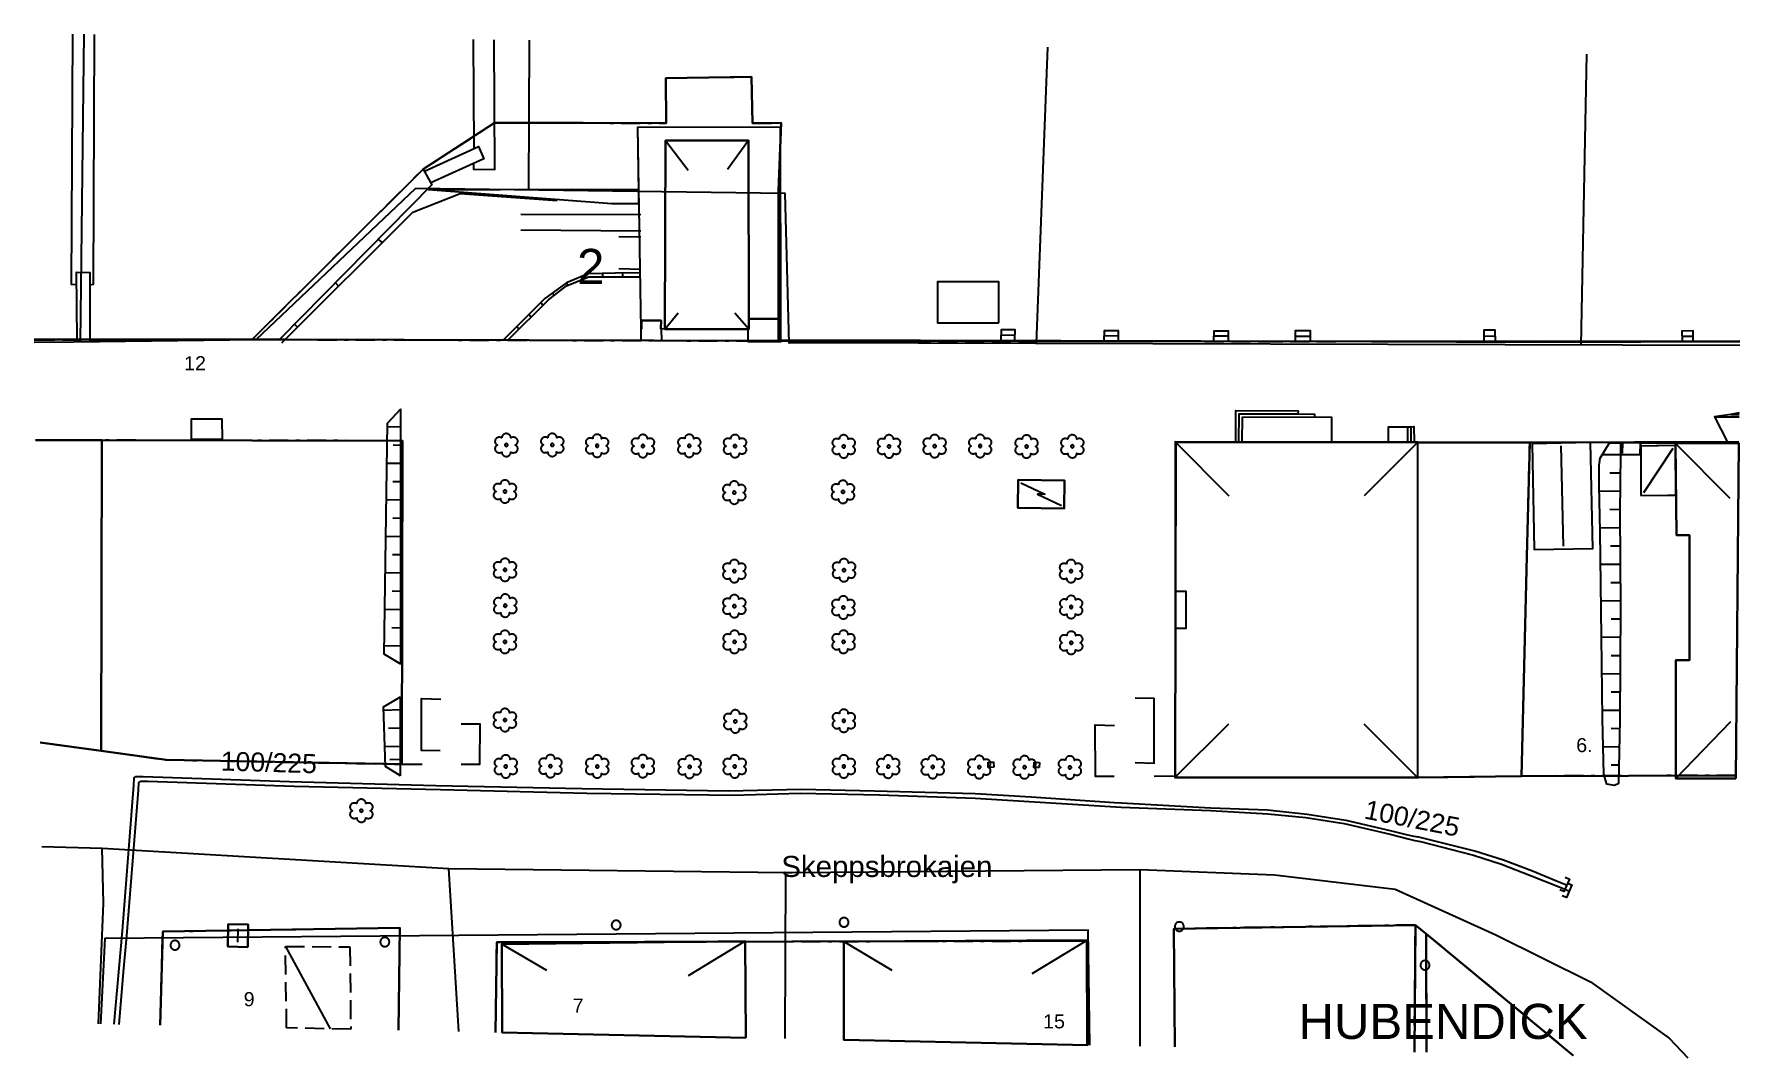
# Model space of a CAD drawing. Header units: metres. Extents: x 186580 to 186767, y 6227304 to 6227416.
import ezdxf
from ezdxf.enums import TextEntityAlignment as Align

# ---------------------------------------------------------------- set-up
doc = ezdxf.new("R2010")
doc.units = ezdxf.units.M
doc.header["$MEASUREMENT"] = 0
doc.linetypes.add('DASH2', pattern=[2.916848, 2.083463, -0.833385])
doc.linetypes.add('DASH4', pattern=[4.166926, 2.083463, -0.833385, 0.416693, -0.833385])
for name, color, linetype in [('Baskarta_grafikBostadshus_uthu', 254, 'CONTINUOUS'), ('Baskarta_grafikBrygga_kaj_perr', 161, 'CONTINUOUS'), ('Baskarta_grafikIndustri_Offent', 161, 'CONTINUOUS'), ('Baskarta_grafikSlantBaskartang', 161, 'CONTINUOUS'), ('Baskarta_grafikStaket_grindBas', 161, 'CONTINUOUS'), ('Baskarta_grafikStenmur_stodmur', 161, 'CONTINUOUS'), ('Baskarta_grafikTrappaBaskartan', 161, 'CONTINUOUS'), ('Baskarta_grafikUthus_garage_ti', 161, 'CONTINUOUS'), ('Baskarta_smaskaliggrafikBostad', 161, 'CONTINUOUS'), ('Baskarta_smaskaliggrafikUthus_', 161, 'DASH2'), ('Baskartan_symbolerBelysningsst', 7, 'CONTINUOUS'), ('Baskartan_symbolerEnstakatradB', 7, 'CONTINUOUS'), ('Baskartan_texterAdressnummerBa', 7, 'CONTINUOUS'), ('Baskartan_texterGatunamnigataB', 7, 'CONTINUOUS'), ('Fastighets_ochadministrativind', 36, 'DASH4'), ('Fastighets_ochsamfallighetsyto', 254, 'CONTINUOUS'), ('FysiskslutandeFVFysiskslutande', 7, 'CONTINUOUS'), ('RorFVFordelningsledning_framLi', 1, 'CONTINUOUS'), ('RorFVFordelningsledning_framTe', 251, 'CONTINUOUS'), ('RorFVFordelningsledning_returL', 5, 'CONTINUOUS'), ('Topografi_geometrier_mindreska', 36, 'CONTINUOUS'), ('Topografi_geometrierBebyggelse', 42, 'CONTINUOUS'), ('Topografi_geometrierBilvag_gat', 250, 'CONTINUOUS'), ('Topografi_geometrierBryggaGraf', 7, 'CONTINUOUS'), ('Topografi_geometrierGenomfarts', 254, 'CONTINUOUS'), ('Topografi_geometrierHusbyggnad', 250, 'CONTINUOUS'), ('Topografi_geometrierOvrigbyggn', 250, 'CONTINUOUS')]:
    doc.layers.add(name, color=color, linetype=linetype)
doc.styles.get("Standard").update_dxf_attribs({"font": 'arial.ttf'})

# ---------------------------------------------------------------- blocks, each defined once
blk = doc.blocks.new('BAS104DEC84_-16777216_f')
at = {"layer": 'Baskartan_symbolerEnstakatradB', "color": 7}
for points in [[(-0.196, 0.31), (-0.213, 0.317), (-0.23, 0.325), (-0.252, 0.333), (-0.27, 0.337), (-0.291, 0.337), (-0.313, 0.337), (-0.335, 0.337), (-0.352, 0.333), (-0.374, 0.329), (-0.391, 0.321), (-0.409, 0.31), (-0.426, 0.302), (-0.443, 0.29), (-0.457, 0.274), (-0.47, 0.258), (-0.478, 0.242), (-0.487, 0.226), (-0.491, 0.21), (-0.496, 0.19), (-0.5, 0.171), (-0.5, 0.155), (-0.5, 0.135), (-0.496, 0.115), (-0.487, 0.099), (-0.478, 0.079), (-0.47, 0.063), (-0.457, 0.048), (-0.443, 0.036), (-0.43, 0.024), (-0.413, 0.012), (-0.396, 0), (-0.391, 0), (-0.409, -0.008), (-0.426, -0.02), (-0.443, -0.032), (-0.457, -0.048), (-0.47, -0.06), (-0.478, -0.079), (-0.487, -0.095), (-0.491, -0.111), (-0.496, -0.131), (-0.5, -0.151), (-0.5, -0.167), (-0.5, -0.187), (-0.496, -0.206), (-0.487, -0.222), (-0.478, -0.238), (-0.47, -0.258), (-0.457, -0.27), (-0.443, -0.286), (-0.43, -0.298), (-0.413, -0.31), (-0.396, -0.317), (-0.378, -0.325), (-0.357, -0.333), (-0.335, -0.337), (-0.317, -0.337), (-0.296, -0.337), (-0.274, -0.337), (-0.257, -0.333), (-0.235, -0.329), (-0.217, -0.321), (-0.2, -0.313), (-0.196, -0.31), (-0.196, -0.329), (-0.196, -0.345), (-0.191, -0.365), (-0.187, -0.381), (-0.178, -0.401), (-0.165, -0.417), (-0.157, -0.433), (-0.143, -0.444), (-0.126, -0.456), (-0.113, -0.468), (-0.096, -0.48), (-0.074, -0.488), (-0.057, -0.492), (-0.035, -0.496), (-0.017, -0.5), (0.004, -0.5), (0.026, -0.5), (0.043, -0.496), (0.065, -0.488), (0.083, -0.484), (0.1, -0.472), (0.117, -0.464), (0.13, -0.452), (0.148, -0.437), (0.157, -0.421), (0.17, -0.405), (0.178, -0.389), (0.183, -0.373), (0.187, -0.353), (0.191, -0.337), (0.191, -0.317), (0.191, -0.306), (0.209, -0.317), (0.226, -0.325), (0.248, -0.329), (0.265, -0.333)], [(0.265, -0.333), (0.287, -0.337), (0.309, -0.337), (0.326, -0.337), (0.348, -0.333), (0.365, -0.329), (0.387, -0.321), (0.404, -0.313), (0.422, -0.306), (0.439, -0.294), (0.452, -0.278), (0.465, -0.262), (0.474, -0.25), (0.483, -0.23), (0.491, -0.214), (0.496, -0.194), (0.5, -0.179), (0.5, -0.159), (0.5, -0.139), (0.496, -0.123), (0.491, -0.103), (0.483, -0.087), (0.474, -0.071), (0.461, -0.056), (0.448, -0.04), (0.435, -0.028), (0.417, -0.016), (0.4, -0.004), (0.391, 0), (0.409, 0.008), (0.426, 0.02), (0.443, 0.032), (0.457, 0.048), (0.47, 0.06), (0.478, 0.079), (0.487, 0.095), (0.491, 0.111), (0.496, 0.131), (0.5, 0.151), (0.5, 0.167), (0.5, 0.187), (0.496, 0.206), (0.487, 0.222), (0.478, 0.238), (0.47, 0.258), (0.457, 0.27), (0.443, 0.286), (0.43, 0.298), (0.413, 0.31), (0.396, 0.317), (0.378, 0.325), (0.357, 0.333), (0.335, 0.337), (0.317, 0.337), (0.296, 0.337), (0.274, 0.337), (0.257, 0.333), (0.235, 0.329), (0.217, 0.321), (0.2, 0.313), (0.196, 0.31), (0.196, 0.329), (0.196, 0.345), (0.191, 0.365), (0.183, 0.385), (0.174, 0.401), (0.165, 0.417), (0.152, 0.433), (0.139, 0.444), (0.126, 0.46), (0.109, 0.468), (0.091, 0.48), (0.074, 0.488), (0.052, 0.492), (0.035, 0.496), (0.013, 0.5), (-0.009, 0.5), (-0.03, 0.5), (-0.048, 0.496), (-0.07, 0.488), (-0.087, 0.48), (-0.104, 0.472), (-0.122, 0.46), (-0.135, 0.448), (-0.152, 0.437), (-0.165, 0.421), (-0.174, 0.405), (-0.183, 0.389), (-0.187, 0.369), (-0.191, 0.353), (-0.196, 0.333), (-0.196, 0.313), (-0.196, 0.31)], [(0.065, 0), (0.065, 0.008), (0.065, 0.012), (0.061, 0.02), (0.061, 0.024), (0.057, 0.032), (0.052, 0.036), (0.048, 0.04), (0.043, 0.044), (0.039, 0.048), (0.03, 0.052), (0.026, 0.056), (0.022, 0.056), (0.013, 0.06), (0.009, 0.06), (0, 0.06), (-0.009, 0.06), (-0.013, 0.06), (-0.022, 0.056), (-0.026, 0.056), (-0.035, 0.052), (-0.039, 0.048), (-0.043, 0.044), (-0.048, 0.04), (-0.052, 0.036), (-0.057, 0.028), (-0.061, 0.024), (-0.061, 0.02), (-0.065, 0.012), (-0.065, 0.008), (-0.065, 0), (-0.065, -0.008), (-0.065, -0.012), (-0.061, -0.02), (-0.061, -0.024), (-0.057, -0.032), (-0.052, -0.036), (-0.048, -0.04), (-0.043, -0.044), (-0.039, -0.048), (-0.03, -0.052), (-0.026, -0.056), (-0.022, -0.056), (-0.013, -0.06), (-0.009, -0.06), (0, -0.06), (0.009, -0.06), (0.013, -0.06), (0.022, -0.056), (0.026, -0.056), (0.035, -0.052), (0.039, -0.048), (0.043, -0.044), (0.048, -0.04), (0.052, -0.036), (0.057, -0.028), (0.061, -0.024), (0.061, -0.02), (0.065, -0.012), (0.065, -0.008), (0.065, 0)]]:
    blk.add_lwpolyline(points, dxfattribs=at)
blk = doc.blocks.new('BAS104DEC101_-16777216_f')
at = {"layer": 'Baskartan_symbolerBelysningsst', "color": 7}
blk.add_lwpolyline([(0.5, 0), (0.5, 0.05), (0.49, 0.1), (0.48, 0.15), (0.46, 0.2), (0.43, 0.25), (0.41, 0.3), (0.37, 0.33), (0.33, 0.37), (0.3, 0.41), (0.25, 0.43), (0.2, 0.46), (0.15, 0.48), (0.1, 0.49), (0.05, 0.5), (0, 0.5), (-0.05, 0.5), (-0.1, 0.49), (-0.15, 0.48), (-0.2, 0.46), (-0.25, 0.43), (-0.3, 0.41), (-0.33, 0.37), (-0.37, 0.33), (-0.41, 0.3), (-0.43, 0.25), (-0.46, 0.2), (-0.48, 0.15), (-0.49, 0.1), (-0.5, 0.05), (-0.5, 0), (-0.5, -0.05), (-0.49, -0.1), (-0.48, -0.15), (-0.46, -0.2), (-0.43, -0.25), (-0.41, -0.3), (-0.37, -0.33), (-0.33, -0.37), (-0.3, -0.41), (-0.25, -0.43), (-0.2, -0.46), (-0.15, -0.48), (-0.1, -0.49), (-0.05, -0.5), (0, -0.5), (0.05, -0.5), (0.1, -0.49), (0.15, -0.48), (0.2, -0.46), (0.25, -0.43), (0.3, -0.41), (0.33, -0.37), (0.37, -0.33), (0.41, -0.3), (0.43, -0.25), (0.46, -0.2), (0.48, -0.15), (0.49, -0.1), (0.5, -0.05), (0.5, 0)], dxfattribs=at)
blk = doc.blocks.new('FV110PROPP_-16777216_f')
at = {"layer": 'FysiskslutandeFVFysiskslutande', "color": 7}
blk.add_lwpolyline([(-0.5, -1), (-0.5, 0), (0.5, 0), (0.5, -1)], dxfattribs=at)

msp = doc.modelspace()

# ---------------------------------------------------------------- linework, layer by layer
at = {"layer": 'Baskarta_grafikBostadshus_uthu', "color": 254, "linetype": 'Continuous'}
for points in [[(186648.99, 6227404.52, 2.9), (186651.48, 6227401.29, 2.9)], [(186658.09, 6227404.53, 2.9), (186655.78, 6227401.35, 2.9)], [(186617.54, 6227393.7, -999), (186617.98, 6227393.36, -999)], [(186612.86, 6227388.94, -999), (186613.2, 6227388.58, -999)], [(186638.17, 6227388.93, -999), (186638.27, 6227388.66, -999)], [(186639.94, 6227389.65, -999), (186640.04, 6227389.38, -999)], [(186642.09, 6227390, -999), (186642.1, 6227389.53, -999)], [(186644.3, 6227390.07, -999), (186644.28, 6227389.6, -999)], [(186635.34, 6227386.8, -999), (186635.57, 6227386.55, -999)], [(186636.62, 6227387.8, -999), (186636.8, 6227387.61, -999)], [(186634.05, 6227385.47, -999), (186634.27, 6227385.2, -999)], [(186648.91, 6227383.88, 2.9), (186650.36, 6227385.65, 2.9)], [(186658.12, 6227383.87, 2.9), (186656.59, 6227385.62, 2.9)], [(186608.4, 6227384.41, -999), (186608.7, 6227384.08, -999)], [(186632.75, 6227384.14, -999), (186632.95, 6227383.92, -999)], [(186704.76, 6227371.52, 2.34), (186710.65, 6227365.63, 2.34)], [(186731.34, 6227371.51, 2.34), (186725.45, 6227365.62, 2.34)], [(186747.27, 6227360.09, 2.9), (186747.04, 6227371.08, 2.9)], [(186759.24, 6227370.81, 5.57), (186756.04, 6227365.96, 3.23)], [(186759.52, 6227371.35, 9.36), (186765.49, 6227365.37, 9.36)], [(186687.88, 6227367.05, 2.1), (186690.5, 6227365.79, 2.1), (186689.7, 6227365.8, 2.1), (186692.32, 6227364.54, 2.1)], [(186704.73, 6227334.75, 2.34), (186710.63, 6227340.64, 2.34)], [(186731.35, 6227334.72, 2.34), (186725.46, 6227340.62, 2.34)], [(186759.58, 6227334.67, 9.36), (186765.61, 6227340.89, 9.36)], [(186602.18, 6227316.72, 2.69), (186602.22, 6227318.2, 2.69)], [(186607.4, 6227316.25, -999), (186612.27, 6227307.24, -999)], [(186636, 6227313.62, -999), (186631.08, 6227316.5, -999)], [(186657.71, 6227316.83, -999), (186651.46, 6227313.06, -999)], [(186668.51, 6227316.81, -999), (186673.78, 6227313.66, -999)], [(186689.14, 6227313.3, -999), (186695.15, 6227316.95, -999)]]:
    msp.add_polyline3d(points, dxfattribs=at)
at = {"layer": 'Baskarta_grafikBrygga_kaj_perr', "color": 161, "linetype": 'Continuous'}
for points in [[(186584.55, 6227388.74, -999), (186583.98, 6227388.76, -999), (186584.12, 6227416.19, -999)], [(186585.99, 6227388.74, -999), (186586.38, 6227388.78, -999), (186586.49, 6227416.15, -999)], [(186627.99, 6227402.03, -999), (186627.98, 6227401.39, -999), (186630.3, 6227401.37, -999), (186630.24, 6227415.57, -999)], [(186628.05, 6227403.68, -999), (186627.99, 6227415.6, -999)], [(186648.91, 6227383.88, 2.27), (186648.52, 6227383.89, 2.18), (186648.48, 6227383.89, 2.18), (186648.5, 6227384.83, 2.92), (186646.35, 6227384.83, 2.93), (186646.36, 6227383.89, 2.19), (186646.31, 6227383.88, 2.19), (186645.97, 6227405.98, 2.93), (186661.55, 6227406.03, 2.87), (186661.58, 6227384.99, 2.92), (186658.12, 6227384.99, 2.38)], [(186622.6, 6227401.16, -999), (186628.51, 6227403.89, -999), (186629.11, 6227402.54, -999), (186623.3, 6227399.89, -999)], [(186603.78, 6227382.76, -999), (186622.46, 6227401.41, -999), (186623.42, 6227399.67, -999), (186606.78, 6227382.76, -999)], [(186623.04, 6227399.14, -999), (186638.84, 6227399.19, -999), (186646.08, 6227399.15, -999)], [(186646.1, 6227397.61, -999), (186643.11, 6227397.61, -999), (186623.04, 6227399.14, -999)], [(186646.1, 6227397.61, -999), (186643.11, 6227397.61, -999), (186623.04, 6227399.14, -999)], [(186646.1, 6227397.61, -999), (186643.11, 6227397.61, -999), (186623.04, 6227399.14, -999)], [(186584.58, 6227382.72, -999), (186584.54, 6227390.1, -999), (186585.99, 6227390.09, -999), (186585.98, 6227382.72, -999)], [(186685.72, 6227382.65, -999), (186685.75, 6227383.84, -999), (186687.21, 6227383.83, -999), (186687.2, 6227382.65, -999)], [(186685.74, 6227383.24, -999), (186687.22, 6227383.21, -999)], [(186697, 6227382.62, -999), (186697.04, 6227383.74, -999), (186698.54, 6227383.74, -999), (186698.52, 6227382.62, -999)], [(186697.02, 6227383.16, -999), (186698.52, 6227383.13, -999)], [(186709, 6227382.59, -999), (186709.04, 6227383.69, -999), (186710.57, 6227383.7, -999), (186710.56, 6227382.58, -999)], [(186709.01, 6227383.15, -999), (186710.56, 6227383.15, -999)], [(186717.96, 6227382.55, -999), (186717.96, 6227383.73, -999), (186719.54, 6227383.74, -999), (186719.56, 6227382.55, -999)], [(186717.96, 6227383.11, -999), (186719.55, 6227383.11, -999)], [(186738.59, 6227382.53, -999), (186738.59, 6227383.81, -999), (186739.78, 6227383.81, -999), (186739.81, 6227382.46, -999)], [(186738.59, 6227383.13, -999), (186739.78, 6227383.12, -999)], [(186760.29, 6227382.5, -999), (186760.28, 6227383.68, -999), (186761.43, 6227383.71, -999), (186761.45, 6227382.51, -999)], [(186760.29, 6227383.09, -999), (186761.43, 6227383.12, -999)], [(186607.26, 6227382.76, -999), (186582.46, 6227382.72, -999), (186579.88, 6227382.74, -999)], [(186661.59, 6227382.71, -999), (186707.6, 6227382.6, -999), (186744.89, 6227382.44, -999), (186766.58, 6227382.53, -999)]]:
    msp.add_polyline3d(points, dxfattribs=at)
at = {"layer": 'Baskarta_grafikIndustri_Offent', "color": 161, "linetype": 'Continuous'}
msp.add_polyline3d([(186766.13, 6227334.66, 7.5), (186766.48, 6227371.38, 4.23), (186759.52, 6227371.35, 2.5), (186759.64, 6227361.32, 5.27), (186761.07, 6227361.3, 5.28), (186761.07, 6227347.62, 6.14), (186759.58, 6227347.6, 3.49), (186759.58, 6227334.67, 7.29)], close=True, dxfattribs=at)
for points in [[(186759.58, 6227334.67, 7.29), (186759.58, 6227347.6, 3.49), (186761.07, 6227347.62, 6.14), (186761.07, 6227361.3, 5.28), (186759.64, 6227361.32, 5.27), (186759.54, 6227371.42, 5.58), (186766.48, 6227371.43, 6.51)], [(186766.13, 6227334.66, 7.5), (186759.58, 6227334.67, 7.29)]]:
    msp.add_polyline3d(points, dxfattribs=at)
at = {"layer": 'Baskarta_grafikSlantBaskartang', "color": 161, "linetype": 'Continuous'}
for points in [[(186620.01, 6227347.19, 2.42), (186618.21, 6227348.27, 2.01), (186618.55, 6227373.57, 1.87), (186620.03, 6227375.14, 2.13)], [(186620.01, 6227347.19, 2.42), (186620.03, 6227375.14, 2.13)], [(186620.03, 6227373.14, -999), (186618.54, 6227373.16, 1.87)], [(186620.03, 6227371.14, -999), (186619.18, 6227371.16, 1.87)], [(186753.32, 6227334.1, 2.01), (186752.87, 6227333.89, 1.97), (186752.01, 6227334.02, 1.91), (186751.68, 6227335.15, 1.85), (186751.55, 6227341.18, 1.81), (186751.42, 6227350.17, 1.89), (186751.29, 6227361.72, 1.79), (186751.2, 6227366.71, 1.71), (186751.2, 6227368.99, 1.68), (186751.3, 6227369.75, 1.68), (186752.3, 6227371.41, 1.73), (186753.54, 6227371.41, 1.79)], [(186753.55, 6227370.1, 2.37), (186751.52, 6227370.12, 1.69)], [(186753.32, 6227334.1, 2.01), (186753.48, 6227341.03, 2.37), (186753.57, 6227353.41, 2.36), (186753.47, 6227363.83, 2.38), (186753.55, 6227370.19, 2.37), (186753.54, 6227371.41, 1.79)], [(186620.03, 6227369.14, -999), (186618.49, 6227369.17, 1.87)], [(186753.53, 6227368.1, 2.37), (186752.36, 6227368.11, 2.03)], [(186620.03, 6227367.14, -999), (186619.16, 6227367.16, 1.87)], [(186753.5, 6227366.1, 2.37), (186751.21, 6227366.13, 1.72)], [(186620.02, 6227365.14, -999), (186618.44, 6227365.17, 1.87)], [(186620.02, 6227363.14, -999), (186619.13, 6227363.16, 1.87)], [(186753.48, 6227364.1, 2.38), (186752.36, 6227364.11, 2.06)], [(186620.02, 6227361.14, -999), (186618.38, 6227361.17, 1.87)], [(186753.49, 6227362.1, 2.37), (186751.28, 6227362.08, 1.78)], [(186620.02, 6227359.14, -999), (186619.1, 6227359.16, 1.87)], [(186753.51, 6227360.1, 2.37), (186752.41, 6227360.09, 2.09)], [(186620.02, 6227357.14, -999), (186618.33, 6227357.17, 1.87)], [(186753.52, 6227358.1, 2.37), (186751.33, 6227358.08, 1.82)], [(186620.02, 6227355.14, -999), (186619.07, 6227355.16, 1.87)], [(186753.54, 6227356.1, 2.37), (186752.45, 6227356.09, 2.1)], [(186620.01, 6227353.14, -999), (186618.28, 6227353.17, 1.87)], [(186753.56, 6227354.1, 2.36), (186751.37, 6227354.08, 1.85)], [(186753.56, 6227352.1, 2.36), (186752.48, 6227352.11, 2.12)], [(186620.01, 6227351.14, -999), (186619.05, 6227351.16, 1.87)], [(186753.54, 6227350.1, 2.37), (186751.42, 6227350.12, 1.89)], [(186620.01, 6227349.14, -999), (186618.22, 6227349.17, 1.87)], [(186753.53, 6227348.1, 2.37), (186752.49, 6227348.11, 2.12)], [(186753.52, 6227346.1, 2.37), (186751.48, 6227346.12, 1.85)], [(186753.5, 6227344.1, 2.37), (186752.5, 6227344.11, 2.1)], [(186619.97, 6227334.96, 2.4), (186618.36, 6227335.97, 2.08), (186618.11, 6227342.52, 2), (186619.98, 6227343.59, 2.43)], [(186619.98, 6227342.18, -999), (186618.13, 6227342.11, 2)], [(186619.97, 6227334.96, 2.4), (186619.98, 6227343.59, 2.43)], [(186753.49, 6227342.1, 2.37), (186751.53, 6227342.11, 1.82)], [(186619.98, 6227340.18, -999), (186618.66, 6227340.13, 2)], [(186753.46, 6227340.1, 2.32), (186752.51, 6227340.12, 2.07)], [(186619.98, 6227338.18, -999), (186618.28, 6227338.12, 2)], [(186753.41, 6227338.1, 2.22), (186751.61, 6227338.14, 1.83)], [(186619.98, 6227336.73, -999), (186618.8, 6227336.69, 2)], [(186753.36, 6227336.1, 2.11), (186752.51, 6227336.12, 1.98)]]:
    msp.add_polyline3d(points, dxfattribs=at)
at = {"layer": 'Baskarta_grafikStaket_grindBas', "color": 161, "linetype": 'Continuous'}
for points in [[(186646.12, 6227396.43, 2.91), (186645.97, 6227405.98, 2.93), (186661.55, 6227406.03, 2.87), (186661.58, 6227384.99, 2.92)], [(186607, 6227382.39, -999), (186621.32, 6227396.68, -999), (186626.5, 6227398.73, -999), (186637.13, 6227397.96, -999)], [(186633.17, 6227396.46, 2.03), (186646.28, 6227396.43, 2.92)], [(186633.16, 6227394.73, 2.03), (186646.3, 6227394.63, 2.92)], [(186646.3, 6227393.96, 2.92), (186643.9, 6227393.99, 2.14)], [(186646.27, 6227390.4, 2.92), (186643.87, 6227390.47, 2.1)], [(186753.74, 6227371.39, 1.95), (186753.71, 6227370.28, 2.44)], [(186759.52, 6227371.35, 2.5), (186755.69, 6227371.39, 2.47), (186755.74, 6227370.3, 2.48)], [(186624.34, 6227337.68, 2.35), (186622.27, 6227337.72, 2.38), (186622.3, 6227343.42, 2.38), (186624.39, 6227343.36, 2.34)], [(186700.4, 6227336.4, 2.36), (186702.47, 6227336.35, 2.41), (186702.49, 6227343.41, 2.4), (186700.41, 6227343.44, 2.36)], [(186626.61, 6227336.22, 2.34), (186628.68, 6227336.23, 2.3), (186628.71, 6227340.59, 2.26), (186626.62, 6227340.6, 2.3)], [(186698.11, 6227334.87, 2.36), (186696.04, 6227334.88, 2.32), (186696.02, 6227340.55, 2.29), (186698.12, 6227340.47, 2.31)], [(186622.35, 6227336.19, 2.39), (186619.97, 6227336.2, 2.4)], [(186704.66, 6227334.93, 2.4), (186702.47, 6227334.89, 2.35)]]:
    msp.add_polyline3d(points, dxfattribs=at)
at = {"layer": 'Baskarta_grafikStenmur_stodmur', "color": 161, "linetype": 'Continuous'}
for points in [[(186640.59, 6227389.96, -999), (186638.15, 6227388.94, -999), (186635.8, 6227387.21, -999), (186631.32, 6227382.77, -999), (186631.72, 6227382.65, -999), (186636.17, 6227387.09, -999), (186638.15, 6227388.62, -999), (186640.48, 6227389.56, -999)], [(186646.22, 6227389.57, -999), (186640.48, 6227389.56, -999)], [(186646.22, 6227389.57, -999), (186640.48, 6227389.56, -999)], [(186640.59, 6227389.96, -999), (186644.95, 6227390.06, -999), (186646.22, 6227390.04, -999)], [(186759.52, 6227371.35, 2.5), (186755.69, 6227371.41, 1.84)]]:
    msp.add_polyline3d(points, dxfattribs=at)
at = {"layer": 'Baskarta_grafikTrappaBaskartan', "color": 161, "linetype": 'Continuous'}
for points in [[(186648.55, 6227382.59, 1.34), (186646.31, 6227382.61, 1.34), (186646.31, 6227383.88, 2.19), (186646.36, 6227383.89, 2.19), (186646.35, 6227384.83, 2.93), (186648.5, 6227384.83, 2.92), (186648.48, 6227383.89, 2.18), (186648.52, 6227383.89, 2.18), (186648.55, 6227382.59, 1.34)], [(186661.59, 6227382.45, 1.35), (186658.05, 6227382.49, 1.5), (186658.05, 6227383.87, 2.35), (186658.12, 6227383.87, 2.35), (186658.12, 6227384.99, 2.38), (186661.58, 6227384.99, 2.92), (186661.59, 6227382.45, 1.35)], [(186711.42, 6227371.54, 2.02), (186711.42, 6227374.95, 2.03), (186718.22, 6227374.93, 1.87), (186718.21, 6227374.61, 1.87)], [(186711.76, 6227371.54, 2.17), (186711.79, 6227374.6, 2.18), (186718.21, 6227374.61, 1.87), (186720.03, 6227374.57, 1.89), (186720.02, 6227374.25, 1.89)], [(186712.11, 6227371.53, 2.31), (186712.13, 6227374.24, 2.32), (186720.02, 6227374.25, 1.89), (186721.9, 6227374.22, 1.9), (186721.89, 6227371.53, 1.91)], [(186766.51, 6227374.69, 1.89), (186765.58, 6227374.54, 1.9), (186763.82, 6227374.26, 1.9), (186765.26, 6227371.43, 6.34)], [(186763.82, 6227374.26, 1.9), (186766.51, 6227374.26, 1.93)], [(186765.58, 6227374.54, 1.9), (186766.51, 6227374.54, 1.9)], [(186728.14, 6227371.52, 2.34), (186728.13, 6227373.18, 2.34), (186730.22, 6227373.18, 2.34), (186730.57, 6227373.18, 2.16), (186730.91, 6227373.2, 1.96), (186730.92, 6227371.52, 1.98)], [(186730.22, 6227373.18, 2.34), (186730.21, 6227371.51, 2.32)], [(186730.57, 6227373.18, 2.16), (186730.57, 6227371.52, 2.15)], [(186753.57, 6227371.42, 1.81), (186753.58, 6227370.16, 2.4), (186755.67, 6227370.16, 2.41), (186755.7, 6227371.42, 1.83), (186753.57, 6227371.42, 1.81)]]:
    msp.add_polyline3d(points, dxfattribs=at)
at = {"layer": 'Baskarta_grafikUthus_garage_ti', "color": 161, "linetype": 'Continuous'}
for points in [[(186750.23, 6227371.44, 2.71), (186743.84, 6227371.31, 2.73), (186744.06, 6227359.72, 2.89), (186750.49, 6227359.86, 2.9), (186750.23, 6227371.44, 2.71)], [(186603.27, 6227316.19, 2.69), (186601.08, 6227316.24, 2.68), (186601.13, 6227318.72, 2.68), (186603.32, 6227318.67, 2.69), (186603.27, 6227316.19, 2.69)]]:
    msp.add_polyline3d(points, dxfattribs=at)
for points in [[(186744.06, 6227359.72, 2.89), (186750.49, 6227359.86, 2.9), (186750.23, 6227371.44, 2.71), (186743.84, 6227371.31, 2.72)], [(186755.74, 6227365.65, 3.23), (186759.59, 6227365.69, 4.06), (186759.53, 6227371.11, 2.56), (186755.73, 6227371.07, 2.87)], [(186603.27, 6227316.19, 2.69), (186603.32, 6227318.67, 2.69), (186601.13, 6227318.72, 2.68), (186601.08, 6227316.24, 2.68)]]:
    msp.add_polyline3d(points, close=True, dxfattribs=at)
at = {"layer": 'Baskarta_smaskaliggrafikBostad', "color": 161, "linetype": 'Continuous'}
for points in [[(186648.91, 6227383.88, 2.27), (186648.99, 6227404.52, 2.9), (186658.09, 6227404.53, 2.86), (186658.12, 6227383.87, 2.35), (186648.91, 6227383.88, 2.27)], [(186704.76, 6227371.52, 1.94), (186704.76, 6227355.16, 2.33), (186705.94, 6227355.16, 2.33), (186705.94, 6227351.09, 2.34), (186704.76, 6227351.09, 2.34), (186704.73, 6227334.75, 2.24), (186731.35, 6227334.72, 1.74), (186731.34, 6227371.51, 1.97), (186704.76, 6227371.52, 1.94)], [(186687.58, 6227367.35, 2.1), (186692.65, 6227367.29, 2.11), (186692.61, 6227364.24, 2.11), (186687.55, 6227364.3, 2.1), (186687.58, 6227367.35, 2.1)], [(186695.22, 6227305.46, -999), (186668.52, 6227306.04, -999), (186668.51, 6227316.81, -999), (186695.15, 6227316.95, -999), (186695.22, 6227305.46, -999)]]:
    msp.add_polyline3d(points, dxfattribs=at)
for points in [[(186731.35, 6227334.72, 1.74), (186731.34, 6227371.51, 1.97), (186704.76, 6227371.52, 1.97), (186704.76, 6227355.16, 2.33), (186705.94, 6227355.16, 2.33), (186705.94, 6227351.09, 2.34), (186704.76, 6227351.09, 2.34), (186704.73, 6227334.75, 2.34)], [(186692.61, 6227364.24, 2.1), (186692.65, 6227367.29, 2.1), (186687.58, 6227367.35, 2.1), (186687.55, 6227364.3, 2.1)], [(186657.77, 6227306.27, -999), (186657.71, 6227316.83, -999), (186631.08, 6227316.5, -999), (186631.1, 6227306.84, -999)]]:
    msp.add_polyline3d(points, close=True, dxfattribs=at)
at = {"layer": 'Baskarta_smaskaliggrafikUthus_', "color": 161, "linetype": 'DASH2'}
for points in [[(186755.73, 6227371.07, 2.87), (186755.74, 6227365.65, 3.23), (186759.6, 6227365.69, 5.4), (186759.54, 6227371.11, 5.57), (186755.73, 6227371.07, 2.87)], [(186684.31, 6227336.44, 2.15), (186684.88, 6227336.47, 2.17), (186684.92, 6227335.89, 2.16), (186684.29, 6227335.87, 2.15), (186684.31, 6227336.44, 2.15)], [(186689.33, 6227336.43, 2.16), (186689.91, 6227336.41, 2.16), (186689.9, 6227335.85, 2.16), (186689.31, 6227335.87, 2.16), (186689.33, 6227336.43, 2.16)], [(186607.52, 6227307.34, -999), (186607.4, 6227316.25, -999), (186614.44, 6227316.23, -999), (186614.54, 6227307.19, -999)], [(186614.54, 6227307.19, -999), (186607.52, 6227307.34, -999), (186607.4, 6227316.25, -999), (186614.44, 6227316.23, -999), (186614.54, 6227307.19, -999)]]:
    msp.add_polyline3d(points, dxfattribs=at)
at = {"layer": 'Fastighets_ochadministrativind', "color": 36, "linetype": 'DASH4'}
for points in [[(186603.75, 6227382.72), (186622.46, 6227401.41), (186630.28, 6227406.45), (186639.97, 6227406.45), (186649.07, 6227406.43), (186649.03, 6227411.37), (186658.4, 6227411.5), (186658.51, 6227406.42), (186661.64, 6227406.45)], [(186661.64, 6227406.45), (186661.34, 6227399.07)], [(186661.34, 6227399.07), (186661.36, 6227382.58)], [(186603.75, 6227382.72), (186606.75, 6227382.73)], [(186606.75, 6227382.73), (186661.36, 6227382.58)], [(186587.29, 6227371.7), (186580.05, 6227371.71)], [(186587.24, 6227337.68), (186594.34, 6227336.69), (186620.14, 6227336.22), (186620.2, 6227371.65), (186587.29, 6227371.7)], [(186731.33, 6227371.47), (186704.83, 6227371.51), (186704.78, 6227334.81), (186731.28, 6227334.77)], [(186743.58, 6227371.47), (186731.33, 6227371.47)], [(186743.58, 6227371.47), (186766.48, 6227371.54)], [(186580.56, 6227338.61), (186587.24, 6227337.68)], [(186731.28, 6227334.77), (186742.69, 6227334.92)], [(186766.13, 6227334.99), (186742.69, 6227334.92)], [(186593.69, 6227307.64), (186593.96, 6227317.9)], [(186593.96, 6227317.9), (186619.91, 6227318.32), (186619.76, 6227307.08)], [(186731.07, 6227318.61), (186704.62, 6227318.21), (186704.74, 6227305.26)], [(186731.07, 6227318.61), (186732.23, 6227317.65)], [(186732.23, 6227317.65), (186748.35, 6227304.32)], [(186630.4, 6227306.85), (186630.53, 6227316.74)], [(186630.53, 6227316.74), (186695.1, 6227316.87), (186695.16, 6227305.46)]]:
    msp.add_lwpolyline(points, dxfattribs=at)
at = {"layer": 'Fastighets_ochadministrativind', "color": 36, "linetype": 'DASH2'}
for points in [[(186579.88, 6227382.71), (186580.07, 6227382.71), (186603.75, 6227382.72)], [(186661.36, 6227382.58), (186714.46, 6227382.53), (186766.58, 6227382.57)], [(186587.24, 6227337.68), (186587.29, 6227371.7)], [(186742.69, 6227334.92), (186743.28, 6227359.01), (186743.58, 6227371.47)], [(186730.96, 6227304.7), (186731.07, 6227318.61)], [(186732.29, 6227304.67), (186732.23, 6227317.65)]]:
    msp.add_lwpolyline(points, dxfattribs=at)
at = {"layer": 'Fastighets_ochsamfallighetsyto', "color": 254, "linetype": 'Continuous'}
for points in [[(186579.88, 6227382.71), (186580.07, 6227382.71), (186603.75, 6227382.72), (186622.46, 6227401.41), (186630.28, 6227406.45), (186639.97, 6227406.45), (186649.07, 6227406.43), (186649.03, 6227411.37), (186658.4, 6227411.5), (186658.51, 6227406.42), (186661.64, 6227406.45), (186661.34, 6227399.07), (186661.36, 6227382.58), (186714.46, 6227382.53), (186766.58, 6227382.57)], [(186661.36, 6227382.58), (186661.34, 6227399.07), (186661.64, 6227406.45), (186658.51, 6227406.42), (186658.4, 6227411.5), (186649.03, 6227411.37), (186649.07, 6227406.43), (186639.97, 6227406.45), (186630.28, 6227406.45), (186622.46, 6227401.41), (186603.75, 6227382.72), (186606.75, 6227382.73), (186661.36, 6227382.58)], [(186766.58, 6227382.57), (186714.46, 6227382.53), (186661.36, 6227382.58), (186606.75, 6227382.73), (186603.75, 6227382.72), (186580.07, 6227382.71), (186579.88, 6227382.71)], [(186587.24, 6227337.68), (186587.29, 6227371.7), (186580.05, 6227371.71)], [(186580.05, 6227371.71), (186587.29, 6227371.7), (186620.2, 6227371.65), (186620.14, 6227336.22), (186594.34, 6227336.69), (186587.24, 6227337.68)], [(186587.24, 6227337.68), (186594.34, 6227336.69), (186620.14, 6227336.22), (186620.2, 6227371.65), (186587.29, 6227371.7), (186587.24, 6227337.68)], [(186743.58, 6227371.47), (186731.33, 6227371.47), (186704.83, 6227371.51), (186704.78, 6227334.81), (186731.28, 6227334.77), (186742.69, 6227334.92), (186743.28, 6227359.01), (186743.58, 6227371.47)], [(186766.13, 6227334.99), (186742.69, 6227334.92), (186731.28, 6227334.77), (186704.78, 6227334.81), (186704.83, 6227371.51), (186731.33, 6227371.47), (186743.58, 6227371.47)], [(186743.58, 6227371.47), (186743.28, 6227359.01), (186742.69, 6227334.92), (186766.13, 6227334.99)], [(186766.48, 6227371.54), (186743.58, 6227371.47)], [(186743.58, 6227371.47), (186766.48, 6227371.54)], [(186580.56, 6227338.61), (186587.24, 6227337.68)], [(186587.24, 6227337.68), (186580.56, 6227338.61)], [(186619.76, 6227307.08), (186619.91, 6227318.32), (186593.96, 6227317.9), (186593.69, 6227307.64)], [(186593.69, 6227307.64), (186593.96, 6227317.9), (186619.91, 6227318.32), (186619.76, 6227307.08)], [(186730.96, 6227304.7), (186731.07, 6227318.61), (186704.62, 6227318.21), (186704.74, 6227305.26)], [(186704.74, 6227305.26), (186704.62, 6227318.21), (186731.07, 6227318.61), (186732.23, 6227317.65), (186748.35, 6227304.32)], [(186732.29, 6227304.67), (186732.23, 6227317.65), (186731.07, 6227318.61), (186730.96, 6227304.7)], [(186748.35, 6227304.32), (186732.23, 6227317.65), (186732.29, 6227304.67)], [(186695.16, 6227305.46), (186695.1, 6227316.87), (186630.53, 6227316.74), (186630.4, 6227306.85)], [(186630.4, 6227306.85), (186630.53, 6227316.74), (186695.1, 6227316.87), (186695.16, 6227305.46)]]:
    msp.add_lwpolyline(points, dxfattribs=at)
at = {"layer": 'RorFVFordelningsledning_framLi', "color": 1, "linetype": 'Continuous'}
for points in [[(186589.18, 6227307.73, 1.37), (186589.66, 6227313.44, 1.07), (186590.04, 6227317.42, 1.02), (186591.3, 6227333.38, 0.72), (186591.36, 6227334.21, 0.71), (186591.55, 6227334.38, 0.71)], [(186591.55, 6227334.38, 0.71), (186592.34, 6227334.37, 0.73), (186608.36, 6227333.83, 0.99), (186624.36, 6227333.45, 0.93), (186640.39, 6227333.05, 1.08), (186656.41, 6227332.85, 1.15), (186663.74, 6227333.06, 1.32), (186672.39, 6227332.88, 1.17), (186682.87, 6227332.52, 1.17), (186698.85, 6227331.5, 1.28), (186708.63, 6227331.17, 1.19), (186714.9, 6227330.79, 1.31), (186719.09, 6227330.39, 1.31), (186723.28, 6227329.72, 1.33), (186728.3, 6227328.55, 1.45), (186730.29, 6227328.04, 1.46), (186730.99, 6227327.88, 1.47)], [(186730.99, 6227327.88, 1.47), (186731.61, 6227327.76, 1.44)], [(186731.61, 6227327.76, 1.4), (186737.42, 6227326.25, 1.53), (186740.5, 6227325.27, 1.59), (186743.66, 6227324.02, 1.6), (186746.79, 6227322.79, 1.58), (186747.34, 6227322.56, 1.59)], [(186747.34, 6227322.56, 1.59), (186747.89, 6227322.32, 1.58)]]:
    msp.add_polyline3d(points, dxfattribs=at)
at = {"layer": 'RorFVFordelningsledning_returL', "color": 5, "linetype": 'Continuous'}
for points in [[(186588.66, 6227307.75, 1.41), (186589.14, 6227313.47, 1.1), (186589.57, 6227317.96, 1.01), (186590.78, 6227333.91, 0.69), (186590.82, 6227334.74, 0.7), (186591.03, 6227334.88, 0.69)], [(186591.03, 6227334.88, 0.69), (186591.82, 6227334.87, 0.71), (186607.83, 6227334.32, 0.96), (186623.85, 6227333.9, 0.89), (186639.83, 6227333.58, 1.07), (186655.9, 6227333.32, 1.19), (186663.85, 6227333.48, 1.32), (186671.88, 6227333.32, 1.22), (186682.88, 6227333, 1.17), (186689.01, 6227332.64, 1.35), (186698.13, 6227332.04, 1.25), (186698.86, 6227331.98, 1.25), (186708.66, 6227331.44, 1.23), (186714.87, 6227331.24, 1.31), (186719.23, 6227330.76, 1.39), (186723.45, 6227330.08, 1.33), (186728.45, 6227328.93, 1.48), (186730.04, 6227328.53, 1.46), (186730.71, 6227328.37, 1.46)], [(186730.71, 6227328.37, 1.46), (186731.31, 6227328.27, 1.43)], [(186747.07, 6227323.19, 1.53), (186746.52, 6227323.43, 1.53), (186743.88, 6227324.49, 1.58), (186740.7, 6227325.7, 1.55), (186737.58, 6227326.69, 1.51), (186731.31, 6227328.27, 1.41)], [(186747.62, 6227322.96, 1.53), (186747.07, 6227323.19, 1.53)]]:
    msp.add_polyline3d(points, dxfattribs=at)
at = {"layer": 'Topografi_geometrier_mindreska', "color": 36, "linetype": 'Continuous'}
msp.add_lwpolyline([(186766.58, 6227382.07), (186663.8, 6227382.37), (186662.52, 6227382.35), (186662.07, 6227398.73), (186621.62, 6227399.28), (186604.14, 6227382.69), (186584.18, 6227382.46), (186579.89, 6227382.41)], dxfattribs=at)
at = {"layer": 'Topografi_geometrierBebyggelse', "color": 42, "linetype": 'Continuous'}
msp.add_lwpolyline([(186695.43, 6227305.46), (186695.25, 6227318.06), (186587.61, 6227317.14), (186587.15, 6227307.78)], dxfattribs=at)
at = {"layer": 'Topografi_geometrierBilvag_gat', "color": 250, "linetype": 'Continuous'}
for points in [[(186586.94, 6227307.78), (186587.47, 6227321), (186587.32, 6227327.03)], [(186626.36, 6227306.94), (186625.28, 6227324.79)], [(186662.08, 6227306.17), (186662.15, 6227324.38)], [(186700.94, 6227305.34), (186700.93, 6227324.68)]]:
    msp.add_lwpolyline(points, dxfattribs=at)
at = {"layer": 'Topografi_geometrierBryggaGraf', "color": 7, "linetype": 'Continuous'}
for points in [[(186584.95, 6227382.47), (186585.37, 6227416.17)], [(186634.03, 6227399.11), (186634.11, 6227415.52)], [(186689.6, 6227382.29), (186690.83, 6227414.76)], [(186749.22, 6227382.12), (186749.83, 6227413.98)]]:
    msp.add_lwpolyline(points, dxfattribs=at)
at = {"layer": 'Topografi_geometrierGenomfarts', "color": 254, "linetype": 'Continuous'}
for points in [[(186580.74, 6227327.2), (186587.32, 6227327.03)], [(186587.32, 6227327.03), (186625.28, 6227324.79)], [(186625.28, 6227324.79), (186662.15, 6227324.38)], [(186662.15, 6227324.38), (186662.84, 6227324.37), (186700.93, 6227324.68)], [(186700.93, 6227324.68), (186715.64, 6227324.09), (186728.85, 6227322.52), (186739.87, 6227317.55), (186750.23, 6227312.38), (186758.84, 6227306.23), (186760.89, 6227304.06)]]:
    msp.add_lwpolyline(points, dxfattribs=at)
at = {"layer": 'Topografi_geometrierHusbyggnad', "color": 250, "linetype": 'Continuous'}
for points in [[(186658.12, 6227383.87), (186658.09, 6227404.53), (186648.99, 6227404.52), (186648.91, 6227383.88)], [(186731.35, 6227334.72), (186731.34, 6227371.51), (186704.76, 6227371.52), (186704.76, 6227355.16), (186705.94, 6227355.16), (186705.94, 6227351.09), (186704.76, 6227351.09), (186704.73, 6227334.75)], [(186692.61, 6227364.24), (186692.65, 6227367.29), (186687.58, 6227367.35), (186687.55, 6227364.3)], [(186695.22, 6227305.46), (186695.15, 6227316.95), (186668.51, 6227316.81), (186668.52, 6227306.04)]]:
    msp.add_lwpolyline(points, close=True, dxfattribs=at)
for points in [[(186766.13, 6227334.66), (186759.58, 6227334.67), (186759.58, 6227347.6), (186761.07, 6227347.62), (186761.07, 6227361.3), (186759.64, 6227361.32), (186759.52, 6227371.35), (186766.48, 6227371.38), (186766.13, 6227334.66)], [(186657.77, 6227306.27), (186631.1, 6227306.84), (186631.08, 6227316.5), (186657.71, 6227316.83), (186657.77, 6227306.27)]]:
    msp.add_lwpolyline(points, dxfattribs=at)
at = {"layer": 'Topografi_geometrierOvrigbyggn', "color": 250, "linetype": 'Continuous'}
for points in [[(186685.46, 6227384.58), (186685.46, 6227389.04), (186678.75, 6227389.04), (186678.75, 6227384.58)], [(186597.09, 6227371.81), (186600.49, 6227371.82), (186600.48, 6227374.03), (186597.09, 6227374.03)], [(186744.06, 6227359.72), (186750.49, 6227359.86), (186750.23, 6227371.44), (186743.84, 6227371.31)], [(186755.74, 6227365.65), (186759.59, 6227365.69), (186759.53, 6227371.11), (186755.73, 6227371.07)]]:
    msp.add_lwpolyline(points, close=True, dxfattribs=at)

# ---------------------------------------------------------------- block references
at = {"layer": 'Baskartan_symbolerBelysningsst'}
for p in [(186643.59, 6227318.61, -999), (186668.53, 6227318.91, -999), (186705.23, 6227318.44, -999), (186595.3, 6227316.4, -999), (186618.27, 6227316.75, -999), (186732.12, 6227314.21, -999)]:
    msp.add_blockref('BAS104DEC101_-16777216_f', p, dxfattribs=at)
at = {"layer": 'Baskartan_symbolerEnstakatradB', "xscale": 2.5, "yscale": 2.5}
for p in [(186631.57, 6227371.18, 1.58), (186636.6, 6227371.19, 1.66), (186641.51, 6227371.1, 1.63), (186646.52, 6227371.07, 1.63), (186651.59, 6227371.09, 1.57), (186656.6, 6227371.06, 1.62), (186668.5, 6227371.03, 1.59), (186673.46, 6227371.03, 1.6), (186678.45, 6227371.06, 1.65), (186683.43, 6227371.07, 1.63), (186688.51, 6227371.02, 1.64), (186693.52, 6227371.04, 1.57), (186631.42, 6227366.09, 1.57), (186656.52, 6227365.97, 1.6), (186668.42, 6227366.05, 1.62), (186631.43, 6227357.51, 1.61), (186668.53, 6227357.47, 1.61), (186656.53, 6227357.37, 1.6), (186693.38, 6227357.37, 1.6), (186631.45, 6227353.59, 1.61), (186656.53, 6227353.53, 1.61), (186668.46, 6227353.39, 1.59), (186693.39, 6227353.44, 1.54), (186631.42, 6227349.62, 1.57), (186656.55, 6227349.62, 1.64), (186668.48, 6227349.63, 1.68), (186693.4, 6227349.52, 1.56), (186631.42, 6227341.06, 1.6), (186656.63, 6227340.91, 1.74), (186668.51, 6227340.98, 1.62), (186631.51, 6227335.98, 1.68), (186636.4, 6227336.01, 1.78), (186641.52, 6227335.97, 1.72), (186646.51, 6227336.01, 1.7), (186651.63, 6227335.93, 1.7), (186656.57, 6227335.98, 1.65), (186668.51, 6227335.98, 1.78), (186673.37, 6227335.96, 1.82), (186678.24, 6227335.92, 1.79), (186683.33, 6227335.91, 1.9), (186688.29, 6227335.89, 2.2), (186693.25, 6227335.87, 2.06), (186615.7, 6227331.13, 2.39)]:
    msp.add_blockref('BAS104DEC84_-16777216_f', p, dxfattribs=at)
at = {"layer": 'FysiskslutandeFVFysiskslutande', "xscale": 1.5, "yscale": 0.5}
for p, rotation in [((186747.62, 6227322.96, 1.53), 246.4789950139435), ((186747.89, 6227322.32, 1.58), 247.2593635309116)]:
    msp.add_blockref('FV110PROPP_-16777216_f', p, dxfattribs=dict(at, rotation=rotation))

# ---------------------------------------------------------------- texts
at = {"layer": 'Baskartan_texterAdressnummerBa'}
for s, height, p in [('12', 1.538, (186596.3, 6227380.91)), ('6.', 1.538, (186748.67, 6227339.08)), ('9', 1.54, (186602.82, 6227311.26)), ('7', 1.54, (186638.83, 6227310.56)), ('15', 1.538, (186690.32, 6227308.83))]:
    msp.add_text(s, height=height, dxfattribs=at).set_placement(p, align=Align.TOP_LEFT)
at = {"layer": 'Baskartan_texterGatunamnigataB'}
msp.add_text('Skeppsbrokajen', height=2.3077, dxfattribs=at).set_placement((186661.66, 6227326.18), align=Align.TOP_LEFT)
at = {"layer": 'Fastighets_ochadministrativind', "linetype": 'Continuous'}
msp.add_text('2', height=3.85, dxfattribs=at).set_placement((186639.31, 6227392.66), align=Align.TOP_LEFT)
at = {"layer": 'Fastighets_ochadministrativind', "color": 7, "linetype": 'Continuous'}
msp.add_text('HUBENDICK', height=3.846, dxfattribs=at).set_placement((186718.28, 6227306.13))
at = {"layer": 'RorFVFordelningsledning_framTe'}
msp.add_text('100/225', height=2.083, rotation=-1.6732, dxfattribs=at).set_placement((186605.54, 6227335.38), align=Align.CENTER)
msp.add_text('100/225', height=2.083, rotation=-11.0686, dxfattribs=at).set_placement((186725.36, 6227330.29))

doc.saveas('drawing.dxf')
